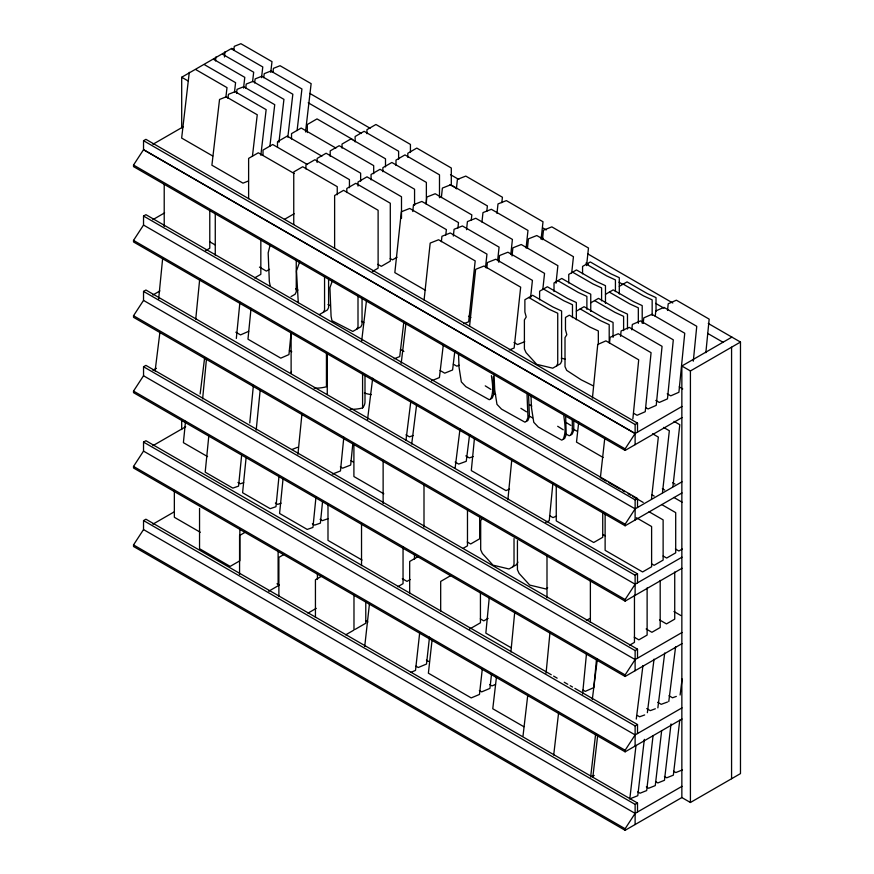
<?xml version="1.0" encoding="UTF-8"?>
<svg xmlns="http://www.w3.org/2000/svg" width="874" height="874" viewBox="0 0 874 874"><rect width="100%" height="100%" fill="white"/><g stroke="black" fill="none" stroke-linecap="round" stroke-linejoin="round"><path stroke-width="1.31" d="M202.615 398.872L206.504 358.657M249.767 422.929L253.394 385.401M489.331 596.866L485.846 633.147L511.17 647.765M510.897 652.004L514.764 611.691M546.075 673.155L549.943 632.831M582.597 694.065L586.476 653.741M596.494 659.389L593.785 687.609L585.252 691.378L582.947 690.045M474.418 438.595L471.304 470.583L506.002 490.62L509.531 489.069M507.881 499.808L511.771 459.822M552.881 483.42L549.243 520.74L545.715 522.291M158.642 299.061L162.619 258.813M185.528 421.301L183.398 442.659L207.564 456.61M195.754 319.076L199.731 278.828M208.788 436.137L205.193 472.168L232.812 488.118L238.558 486.13L241.617 455.43M236.33 338.467L239.913 302.24M251.035 308.347L247.976 339.199L280.783 358.143L288.955 354.571L291.075 333.103M246.064 458.031L242.601 492.728L270.219 508.679L275.966 506.691L279.024 475.991M256.191 430.095L260.223 389.673M283.045 478.777L279.582 513.475L307.2 529.426L312.947 527.437L316.006 496.738M297.936 454.196L301.967 413.773M322.539 501.774L320.397 523.133L314.662 525.11L312.357 523.788M343.821 437.273L340.456 470.955L332.404 474.101M352.834 443.489L350.682 465.055L342.63 468.202L340.336 466.869M592.43 398.118L597.74 344.454L605.911 340.871L638.708 359.815L632.874 418.854M609.571 342.674L610.107 337.309L618.268 333.737L651.075 352.67L645.241 411.709L637.07 415.281L633.552 413.26M620.562 336.337L621.086 330.973L629.258 327.389L662.066 346.333L656.232 405.361L648.06 408.945L645.711 407.59M631.804 329.837L632.339 324.473L640.511 320.9L673.308 339.833L667.474 398.872L659.302 402.444L655.795 400.423M643.242 323.238L643.777 317.874L651.938 314.301L684.746 333.234L678.912 392.273L670.74 395.846L667.223 393.813M655.249 316.312L655.773 310.947L663.945 307.364L696.753 326.308L693.301 361.191M667.539 310.478L668.206 303.77L676.367 300.197L709.175 319.13L705.853 352.67M412.757 211.519L413.478 204.756L421.858 201.446L458.489 222.597L457.91 228.005M426.097 203.817L426.829 197.054L435.197 193.744L471.829 214.895L471.25 220.303M424.098 299.88L430.183 243.081L438.562 239.76L475.194 260.911L468.672 321.774L463.886 323.675M441.37 197.546L442.386 188.074L450.755 184.764L487.386 205.914L486.807 211.322M441.359 241.694L441.938 236.286L450.318 232.976L486.949 254.126L485.507 267.652M445.784 235.008L446.363 229.6L409.731 208.449L401.352 211.759L394.84 272.622L425.562 290.365M456.392 188.871L457.408 179.399L465.787 176.089L502.419 197.24L501.84 202.648M453.344 236.046L454.065 229.283L462.444 225.973L499.076 247.124L497.634 260.649M466.541 229.698L467.415 221.581L475.784 218.271L512.415 239.421L510.831 254.301M469.567 326.133L475.653 269.334L484.032 266.013L520.664 287.164L514.141 348.027L509.356 349.917M481.956 222.072L482.972 212.601L491.341 209.29L527.983 230.441L526.093 248.019M486.829 267.947L487.408 262.539L495.787 259.228L532.419 280.379L530.54 297.958M496.978 213.398L497.994 203.926L506.374 200.616L543.005 221.767L541.115 239.345M498.814 262.298L499.535 255.536L507.914 252.225L544.546 273.376L542.809 289.6M512.011 255.951L512.885 247.834L521.254 244.523L557.885 265.674L556.006 283.252M527.426 248.325L528.442 238.853L536.811 235.543L573.442 256.694L571.705 272.917M542.448 239.651L543.464 230.179L551.844 226.869L588.475 248.019L586.585 265.598M364.72 646.454L369.505 603.421M419.695 632.743L415.511 670.402L410.791 672.379M429.505 637.146L426.512 664.043L418.253 667.507L415.937 666.174M432.117 639.571L428.38 673.188L471.206 697.911L479.465 694.448L482.306 668.894M491.57 673.614L489.932 688.406L481.661 691.88L479.345 690.536M578.741 421.934L576.501 442.102L603.126 457.473M604.721 438.704L600.383 477.707L606.174 481.05M651.48 498.967L658.341 437.109L652.561 433.766M662.481 492.608L669.342 430.751L663.563 427.408M672.936 486.578L679.808 424.709L674.018 421.366M189.287 72.313L181.65 138.059L212.732 155.998M215.496 60.94L215.965 56.908M224.443 57.029L225.066 51.653M225.907 97.003L227 87.619L195.929 69.669M227.961 98.358L228.431 94.326L235.073 91.683L266.144 109.632L260.845 155.244M233.806 50.364L234.276 46.344L240.907 43.7L271.989 61.639L270.743 72.378M234.494 92.054L235.587 82.659L204.516 64.72M236.548 93.398L237.018 89.367L243.66 86.734L274.731 104.672L269.902 146.264M243.54 88.077L244.786 77.349L213.715 59.399M245.747 88.088L246.217 84.057L252.859 81.413L283.93 99.363L278.948 142.298M252.597 81.599L253.678 72.214L222.608 54.264M254.64 82.954L255.11 78.922L261.752 76.278L292.834 94.228L287.841 137.152M252.422 156.359L257.251 114.767L226.18 96.817L219.538 99.461L211.901 165.208L242.983 183.147L248.511 180.951M261.534 77.688L262.779 66.959L231.708 49.02M263.74 77.699L264.21 73.667L270.853 71.034L301.923 88.973L297.094 130.565M272.95 72.378L273.42 68.358L280.051 65.714L311.133 83.653L305.529 131.952M496.508 676.563L492.772 708.759L523.843 726.709M523.023 735.908L527.699 695.66M553.701 755.049L558.683 712.113M590.638 777.062L595.62 734.127M592.845 777.062L597.674 735.471M629.783 799.076L636.01 745.402M644.335 739.349L637.791 795.701L631.148 798.344M653.075 735.558L646.684 790.566L640.041 793.21L637.747 791.877M661.662 730.598L655.271 785.606L648.628 788.25L646.334 786.917M671.014 723.945L664.469 780.296L657.838 782.94L655.533 781.607M679.754 720.143L673.362 775.162L666.731 777.805L664.426 776.473M361.683 340.893L366.512 300.317M403.908 321.413L399.724 356.57L394.108 358.853M401.21 363.256L406.039 322.692M443.271 345.121L439.404 377.579L431.548 380.78M454.841 351.042L452.59 369.975L444.735 373.165L440.059 370.478M155.091 371.079L159.953 332M200.135 393.945L204.658 357.553M367.517 419.717L372.695 378.234M405.94 440.496L410.78 401.69M411.709 444.025L416.548 405.219M455.168 467.721L460.008 428.916M469.6 434.553L466.257 461.319L458.686 464.083L455.157 462.04M592.31 699.408L597.313 659.258M636.272 719.084L642.947 665.562M647.361 712.681L654.036 659.16M657.86 707.864L664.71 652.998M668.774 701.56L675.613 646.694M680.114 695.016L682.113 678.967M270.11 245.146L268.176 252.87L269.323 281.472L270.197 285.842M299.902 261.195L296.483 270.885L298.285 302.754M332.491 280.467L329.924 287.732L331.082 316.322L331.956 320.692L352.79 331.443L360.864 326.789L362.044 324.429L362.044 297.794M490.773 398.883C493.876 391.694 492.466 383.249 491.407 375.656M526.41 421.344L527.951 417.466L527.044 394.72M563.195 439.305C566.297 432.117 564.888 423.672 563.828 416.068M570.755 434.935L572.306 431.068L572.306 419.378M556.607 365.955L557.732 363.508L557.732 313.231L549.069 309.232L528.748 297.499M512.896 566.767L514.021 564.32L514.021 538.613M517.889 562.08L516.774 564.528L509.029 568.996L492.991 565.15L482.372 553.471L480.689 549.768L480.689 520.718L482.503 517.801M323.38 312.269L324.56 309.909L324.56 276.621M356.832 329.116L358.001 326.756L358.001 296.133M681.993 417.597L625.129 450.427L133.525 166.606L133.525 165.044L143.522 149.705L143.544 140.703L145.914 139.337L637.517 423.158L637.517 432.149M681.993 492.947L625.129 525.777L133.525 241.956L133.525 240.394L143.522 225.055L143.544 216.053L145.914 214.676L637.517 498.508L637.517 507.488M681.993 568.297L625.129 601.126L133.525 317.306L133.525 315.733L143.522 300.405L143.544 291.403L145.914 290.026L637.517 573.847L637.517 582.838M681.993 643.646L625.129 676.476L133.525 392.655L133.525 391.082L143.522 375.754L635.136 659.564L681.993 632.514M681.993 718.996L625.129 751.826L133.525 467.994L133.525 466.432L143.522 451.104L143.544 442.102L145.914 440.725L551.254 674.739M681.993 797.47L625.129 830.3L133.525 546.479L133.525 544.917L143.522 529.578L143.544 520.576L145.914 519.211L637.517 803.031L637.517 812.022M625.129 450.427L625.129 448.865L635.114 433.526L681.993 406.465M625.129 525.777L625.129 524.214L635.114 508.876L681.993 481.814M625.129 601.126L625.129 599.553L635.114 584.225L681.993 557.164M625.129 676.476L625.129 674.903L635.114 659.575M625.129 751.826L625.129 750.253L635.114 734.925L681.993 707.864M625.129 830.3L625.129 828.738L635.114 813.399L681.993 786.338M181.694 127.779L181.694 77.251L231.741 48.354L234.112 49.72M152.895 144.297L183.365 126.708M152.895 219.647L164.607 212.874M205.63 250.641L209.782 248.238L209.782 210.492M152.895 294.997L159.92 290.933M284.454 219.363L294.145 213.769M254.607 277.921L260.834 274.327L260.834 239.268M269.52 269.312L266.395 271.115L259.458 267.105M143.544 375.744L143.544 366.752L145.914 365.376L637.517 649.196L637.517 658.188M152.895 370.336L156.413 368.315M291.042 296.592L295.073 294.265L296.253 291.905L296.253 259.949M372.499 271.421L378.114 268.176L378.114 210.263L343.602 190.335L334.622 195.525L334.622 248.052M397.004 257.262L392.513 259.862L390.219 258.529M319.349 314.596L327.422 309.942L328.591 307.582L328.591 278.282M152.895 445.685L185.703 426.741M152.895 524.171L173.992 511.989M576.337 311.166L584.083 306.698L604.404 318.431L613.067 322.419L613.067 337.364M590.748 302.841L598.493 298.373L618.814 310.106L627.477 314.105L627.477 329.05M605.474 294.341L613.209 289.873L633.53 301.606L642.204 305.605L642.204 323.271M619.295 286.366L627.04 281.898L647.361 293.62L656.024 297.619L656.024 311.21M245.474 532.102L239.574 535.5L239.574 574.436M283.591 554.684L278.882 557.404L278.882 596.341M268.689 591.228L278.118 585.788L278.118 550.871M708.257 323.467L740.475 342.062L740.475 773.599L690.416 802.496L681.851 797.547L681.851 366.009L731.909 337.113M322.517 575.671L315.438 579.757L315.438 617.35M681.851 366.009L690.416 370.958L740.475 342.062M307.987 613.133L316.246 608.37M635.114 444.658L635.136 424.524L637.517 423.158M418.384 556.443L409.677 561.469L409.677 593.643M462.991 548.413L467.481 545.824L467.481 509.455M397.714 586.749L403.045 583.668L403.045 546.949M410.201 579.538L407 581.385L402.313 578.675M345.733 634.808L353.981 630.045L353.981 595.128M355.172 629.356L365.78 623.228L365.78 601.749M450.481 575.758L440.682 581.418L440.682 610.915M635.114 520.008L635.136 499.873L637.517 498.508M469.546 629.083L480.438 622.801L480.438 591.96M488.14 618.355L483.792 620.868L480.307 618.858M547.692 587.809L545.758 588.934L529.72 585.088L519.101 573.41L517.43 569.706L517.43 540.645M635.114 595.358L635.136 575.223L637.517 573.847M682.277 549.036L678.89 550.991L675.384 548.97M586.345 620.464L589.884 618.421M629.728 645.11L634.458 642.379L634.458 595.249M635.114 670.708L635.136 650.573L637.517 649.196M635.114 746.057L635.136 725.923L637.517 724.546L637.517 733.537M635.114 824.532L635.136 804.397L637.517 803.031M556.509 516.064L552.98 517.616L549.506 515.605M248.697 331.322L240.525 334.895L235.838 332.196M495.536 684.429L491.996 685.904L489.68 684.571M459.079 365.266L456.829 366.184L453.333 364.163M592.004 776.331L594.222 775.446M682.463 769.907L675.821 772.55L673.526 771.218M524.706 341.712L517.528 344.553L513.978 342.499M291.818 449.553L297.564 447.302M413.249 435.481L409.458 436.858L405.962 434.837M473.14 456.545L469.36 457.921L465.82 455.878M676.323 696.403L672.532 697.78L669.003 695.737M667.518 702.019L661.203 704.324L657.663 702.281M655.336 708.781L650.289 710.628L646.749 708.585M644.673 714.943L639.626 716.778L637.266 715.424M243.715 482.612L240.274 483.814L237.968 482.481M281.122 503.173L277.681 504.374L275.376 503.042M328.121 518.664L322.386 520.653L320.081 519.331M561.305 358.198L565.008 359.094M593.337 385.893L581.166 379.808L566.691 370.358L565.008 366.654L565.008 337.604L566.811 334.698L565.478 329.727L565.478 317.437L569.345 315.197L589.666 326.931L598.329 330.929L598.329 344.52M361.465 321.381L363.781 322.572M328.012 304.534L330.328 305.725M295.674 288.857L297.979 290.048M572.372 428.708L577.157 431.243M493.275 393.464L495.667 394.731M565.697 433.886L569.28 435.787L572.219 434.094L573.77 430.216L573.77 419.826M528.912 415.915L532.495 417.827M270.765 70.881L273.125 72.247M309.778 93.409L370.084 128.227M450.492 174.647L458.763 179.421M542.721 227.885L546.261 229.938M587.656 253.831L672.783 302.983M623.173 284.126L643.493 295.86L652.157 299.858L652.157 315.383M308.227 102.782L361.399 133.482M450.034 184.654L455.933 188.063M541.017 237.182L543.388 238.547M585.93 263.107L588.289 264.472M619.011 282.215L622.561 284.258M655.653 303.365L663.923 308.14M707.645 333.387L723.006 342.258M586.443 264.199L606.764 275.922L615.427 279.92L615.427 291.566M352.834 139.6L317.011 118.908L307.32 124.512L307.32 132.564M609.342 292.113L629.662 303.846L638.326 307.834L638.326 323.358M572.612 272.175L592.933 283.908L601.596 287.907L601.596 300.842M335.889 148.045L301.213 128.03L291.523 133.624L291.523 138.999M594.615 300.612L614.946 312.346L623.61 316.333L623.61 330.569M557.885 280.674L578.206 292.408L586.88 296.406L586.88 309.341M321.861 156.151L287.185 136.125L277.495 141.719L277.495 147.094M181.694 77.251L188.118 80.954M580.205 308.926L600.536 320.66L609.2 324.658L609.2 342.772M543.475 288.999L563.796 300.732L572.47 304.72L572.47 317.655M307.375 164.509L272.699 144.494L263.008 150.088L263.008 155.452M679.229 386.887L682.747 388.919M294.145 173.478L258.311 152.797L248.62 158.391L248.62 198.671M468.508 316.257L470.878 317.612M377.863 264.33L381.315 266.33L390.296 261.14L390.296 203.227L355.784 183.3L346.803 188.489L346.803 192.531M143.544 140.703L635.136 424.524M635.136 433.515L143.544 149.694L635.114 433.526M133.525 165.044L625.129 448.865M672.696 482.732L675.012 484.076M662.361 488.708L664.677 490.041M673.876 497.459L682.07 502.179M400.379 349.458L403.886 351.479M651.895 494.739L654.211 496.082M209.563 241.683L215.343 245.026M661.651 504.517L675.7 512.623L675.7 552.838L666.665 558.049L663.158 556.028M608.49 482.382L620.059 489.069M622.375 490.401L624.692 491.745M628.166 493.744L630.482 495.077M632.798 496.421L643.209 502.43M143.544 216.053L635.136 499.873M649.076 511.771L663.126 519.877L663.126 560.103L654.102 565.314L651.764 563.959M143.522 225.055L635.136 508.865M636.392 517.747L651.611 526.53L651.611 566.745L642.587 571.957L605.125 550.336L605.125 514.13M133.525 240.394L625.129 524.214M289.425 350.441L291.774 351.796M602.885 534.506L605.223 535.86M143.544 291.403L635.136 575.223M143.522 300.405L635.136 584.214M673.985 611.549L680.922 615.558M133.525 315.733L625.129 599.553M659.531 619.895L666.458 623.905L674.728 619.131L674.728 571.989M646.148 628.963L651.917 632.295L660.187 627.521L660.187 580.391M350.998 460.718L353.293 462.04M634.229 637.179L638.85 639.844L647.121 635.07L647.121 587.929M383.806 493.81L353.904 476.538L353.904 444.221M467.24 541.978L470.693 543.967L479.673 538.788L479.673 517.233M143.544 366.752L635.136 650.573M133.525 391.082L625.129 674.903M362.044 560.048L327.99 540.394L327.99 503.675M553.613 676.105L557.153 678.158M564.243 682.244L567.794 684.298M570.154 685.664L572.525 687.019M574.884 688.384L637.517 724.546M143.544 442.102L635.136 725.923M143.522 451.104L635.136 734.914M133.525 466.432L625.129 750.253M365.583 620.66L367.91 622.004M426.392 660.132L428.708 661.476M200.266 532.255L174.352 517.288L174.352 490.434M276.982 583.756L279.309 585.099M143.544 520.576L635.136 804.397M143.522 529.578L635.136 813.388M133.525 544.917L625.129 828.738M566.352 422.623L570.831 425.419M529.568 404.651L531.807 406.06M557.678 426.283L563.271 429.789M485.256 385.86L490.849 389.367M520.893 408.322L526.487 411.829M565.686 417.084L566.21 434.586L564.659 438.453L561.72 440.146L538.286 427.069L533.763 422.295L531.479 407.754L530.999 395.9M493.264 376.661L493.788 394.163L492.237 398.031L489.298 399.735L465.853 386.658L461.33 381.883L459.058 367.342L458.522 354.167M494.05 373.985L494.695 389.793L496.967 404.334L501.49 409.108L524.935 422.186L527.874 420.492L529.426 416.625L528.508 393.868M731.571 347.197L731.571 778.734M690.416 370.958L690.416 802.496M619.295 293.992L619.295 277.681L610.631 273.693L590.311 261.96L582.565 266.428L582.565 273.802M605.474 303.333L605.474 285.667L596.8 281.679L576.479 269.946L568.745 274.414L568.745 283.012M602.732 513.158L602.732 537.292L593.708 542.503L556.257 520.882L556.257 486.02M590.748 311.45L590.748 294.167L582.084 290.179L561.764 278.445L554.018 282.914L554.018 291.512M590.376 579.342L590.376 622.441M576.337 319.764L576.337 302.491L567.674 298.493L547.353 286.759L539.608 291.228L539.608 299.837M546.993 556.05L546.993 597.794M451.301 185.517L451.301 168.005L416.789 148.088L407.808 153.267L407.808 157.309M439.491 197.721L439.491 174.833L404.979 154.906L395.998 160.095L395.998 165.481M426.37 203.948L426.37 182.404L391.858 162.477L382.878 167.666L382.878 171.708M423.999 485.288L423.999 527.044M414.56 205.379L414.56 189.221L380.048 169.294L371.068 174.483L371.068 179.869M414.473 553.952L414.473 559.393M410.43 152.491L410.43 144.418L375.929 124.49L366.949 129.68L366.949 133.711M401.494 218.303L401.494 196.759L366.993 176.832L358.012 182.021L358.012 186.064M398.62 159.319L398.62 151.235L364.108 131.308L355.128 136.497L355.128 141.883M385.5 166.89L385.5 158.806L350.998 138.89L342.018 144.068L342.018 148.11M383.129 460.347L383.129 503.446M373.69 173.708L373.69 165.623L339.178 145.707L330.197 150.885L330.197 156.282M364.993 375.492L364.993 402.28A24.691 14.257 0 0 1 362.59 407.918A24.691 14.257 0 0 1 350.288 409.283M362.59 373.1L362.59 407.918M361.53 523.45L361.53 565.598M360.634 181.246L360.634 173.161L326.122 153.245L317.142 158.434L317.142 162.466M349.436 187.713L349.436 179.629L314.924 159.713L305.944 164.891L305.944 168.933M337.244 194.749L337.244 186.665L302.732 166.748L293.751 171.927L293.751 224.454M327.269 353.041L327.269 394.556M326.439 353.282L326.439 386.756A24.691 14.257 0 0 1 314.137 388.122M317.415 574.12L317.415 579.495M291.118 333.223L291.118 373.395A24.691 14.257 0 0 1 291.468 371.45M239.858 528.562L239.858 560.791L230.168 566.385L199.545 548.708L199.545 508.417M215.266 213.42L215.266 255.219M181.694 420.023L181.694 429.582M164.214 184.643L164.214 226.432M371.395 394.611A24.691 14.257 0 0 1 364.338 393.016M561.6 361.279L560.485 363.715L552.739 368.183L536.702 364.338L526.082 352.659L524.4 348.955L524.4 319.906L526.214 317L524.881 312.029L524.881 299.738L532.616 295.27L552.936 307.003L561.6 310.991L561.6 361.279"/></g></svg>
